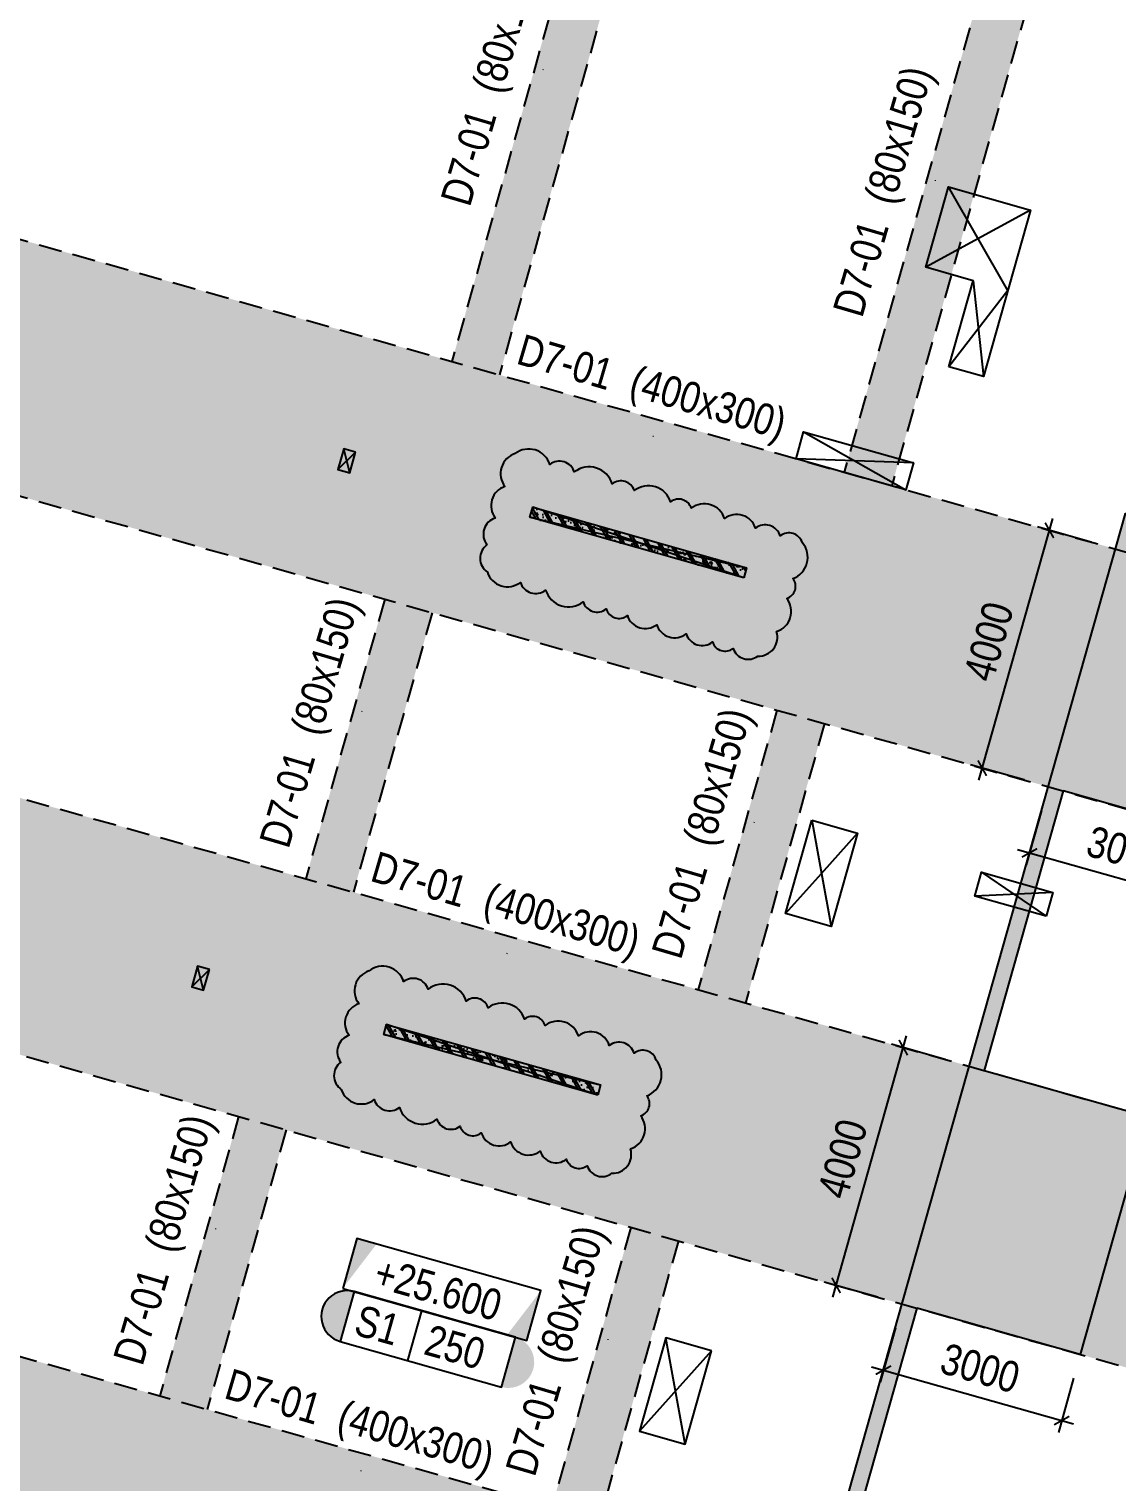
# Model space of a CAD drawing. Header units: millimetres. Extents: x 5400 to 3023951, y -127214 to 225084.
# Drawn here: x 1605625 to 1623240, y -51168 to -27653 of the extents above; entities that cross this region are included whole.
import ezdxf
from ezdxf.enums import TextEntityAlignment as Align

# ---------------------------------------------------------------- set-up
doc = ezdxf.new("R2010")
doc.units = ezdxf.units.MM
doc.header["$LTSCALE"] = 100
doc.header["$PDMODE"] = 32
doc.header["$PDSIZE"] = 2.5
doc.linetypes.add('HIDDEN', pattern=[0.375, 0.25, -0.125])
doc.layers.add('#221018_Dieu chinh', color=4, linetype='Continuous', plot=False)
for name, color, linetype in [('ccu11-Dim', 8, 'Continuous'), ('ccu11-Hatch', 250, 'Continuous'), ('ccu11-Manh', 8, 'Continuous'), ('ccu12-Chidan', 9, 'Continuous'), ('ccu12-Hatch', 250, 'Continuous'), ('ccu12-Khuat', 9, 'HIDDEN'), ('ccu12-Lomo', 2, 'Continuous'), ('ccu12-Text', 31, 'Continuous'), ('KC-Betong', 6, 'Continuous')]:
    doc.layers.add(name, color=color, linetype=linetype)
doc.layers.add('ccu12-Tencaukien', color=9, linetype='Continuous', lineweight=15)
doc.layers.add('KC-Tencaukien', color=9, linetype='Continuous', lineweight=15)
doc.styles.add('Arial Narrow', font='ARIALN.TTF')
doc.dimstyles.new('ccu12-200', dxfattribs={"dimscale": 200, "dimtxt": 2.5, "dimasz": 1, "dimexe": 1, "dimexo": 2, "dimgap": 1, "dimtad": 1, "dimdec": 0, "dimdsep": 46, "dimtxsty": 'Arial Narrow', "dimblk": 'ARCHTICK', "dimcen": -1, "dimdle": 1, "dimclrd": 256, "dimclre": 256, "dimclrt": 3, "dimadec": 0, "dimazin": 2, "dimtfac": 0.1, "dimtdec": 0, "dimtmove": 0, "dimatfit": 1, "dimldrblk": 'ARCHTICK', "dimfxl": 1, "dimtvp": 0.8333333333333334, "dimtolj": 1, "dimtzin": 12, "dimarcsym": 0})
pattern_1 = [(0, (3.448489512782544, -118802.8467581033), (317.5, 317.5), [158.75, -476.25]), (90, (82.82348951278254, -118882.2217581033), (-317.5, 317.5), [158.75, -476.25])]

# ---------------------------------------------------------------- blocks, each defined once
blk = doc.blocks.new('ccu11-cmb-flat-8')
at = {"layer": 'ccu12-Chidan', "color": 7}
blk.add_lwpolyline([(0, 0), (1549.76089105694, 0), (1549.76089105694, 418.967561994592), (0, 418.967561994592)], close=True, dxfattribs=at)
at = {"layer": 'ccu12-Chidan'}
for points in [[(0, 0), (166.3698098819586, 418.967561994592), (0, 418.967561994592)], [(1549.76089105694, 418.967561994592), (1383.391081174981, 0), (1549.76089105694, 0)]]:
    blk.add_solid(points, dxfattribs=at)
at = {"layer": 'ccu12-Chidan', "color": 31, "style": 'Arial Narrow', "width": 0.8}
blk.add_attdef('+100.00', text='', height=250, dxfattribs=at).set_placement((745.1558620325814, 205.5562299680314), align=Align.MIDDLE_CENTER)
blk = doc.blocks.new('ccu11-chieudaysan-flat-2')
at = {"layer": 'ccu12-Chidan'}
for points in [[(-568.9677828538697, -2.619344741106033e-10), (-568.9677828538697, 418.9675619945338, 1)], [(787.9355657075066, 418.9675619945338), (787.9355657075066, -2.619344741106033e-10, 1)]]:
    blk.add_hatch(color=8, dxfattribs=at).paths.add_polyline_path(points)
at = {"layer": 'ccu12-Chidan', "color": 7}
blk.add_line((0, 0), (0, 418.9675619945629), dxfattribs=at)
blk.add_lwpolyline([(-568.9677828541026, 0), (787.9355657075066, 0), (787.9355657075066, 418.9675619945629), (-568.9677828541026, 418.9675619945629)], close=True, dxfattribs=at)
blk.add_arc((-568.9677828541026, 209.4837809972232), 209.4837809973396, 90, 270.0000604044855, dxfattribs=at)
at = {"layer": 'ccu12-Chidan', "color": 31, "style": 'Arial Narrow', "width": 0.7}
for tag, p in [('S00', (-488.0154019014444, 209.4837809972232)), ('200', (99.99999999976717, 209.4837809972232))]:
    blk.add_attdef(tag, text='', height=250, dxfattribs=at).set_placement(p, align=Align.MIDDLE_LEFT)
blk = doc.blocks.new('_ARCHTICK')
at = {"color": 0, "linetype": 'ByBlock', "const_width": 0.15}
blk.add_lwpolyline([(-0.5, -0.5), (0.5, 0.5)], dxfattribs=at)
blk = doc.blocks.new('*D239')
at = {"layer": 'ccu11-Dim', "lineweight": -2, "ltscale": 0.5, "transparency": 16777216}
for p, q in [((1621004.48947221, -39807.67045548523, -2.382029319700283e-09), (1622200.954431614, -35573.46785773302, -2.382029319700283e-09)), ((1622824.47175173, -35957.48741948575, -2.382029319700283e-09), (1621954.10590653, -35711.54684115923, -2.382029319700283e-09)), ((1621736.776333984, -39806.76250872808, -2.382029319700283e-09), (1620866.410488784, -39560.82193040155, -2.382029319700283e-09))]:
    blk.add_line(p, q, dxfattribs=at)
at = {"layer": 'Defpoints', "color": 0, "ltscale": 0.5, "transparency": 16777216}
for p in [(1622146.569660785, -35765.93161198799, -2.382029319700283e-09), (1623209.399260239, -36066.25696114328, -0.08477666023491855), (1622121.703842493, -39915.53205038561, -0.08325060392607361)]:
    blk.add_point(p, dxfattribs=at)
at = {"layer": 'ccu11-Dim', "lineweight": -2, "ltscale": 0.5, "transparency": 16777216, "xscale": 200, "yscale": 200, "zscale": 200}
for p, rotation in [((1622146.569660785, -35765.93161198799, -2.382029319700283e-09), 74.22122049209163), ((1621058.874243039, -39615.20670123032, -2.382029319700283e-09), 254.2212204920917)]:
    blk.add_blockref('_ARCHTICK', p, dxfattribs=dict(at, rotation=rotation))
at = {"layer": 'ccu11-Dim', "color": 3, "ltscale": 0.5, "transparency": 16777216, "insert": (1621164.591212562, -37566.76589845918, -2.382029319700283e-09), "char_height": 500, "attachment_point": 5, "rotation": 74.22122049209163, "style": 'Arial Narrow'}
blk.add_mtext('\\A1;4000', dxfattribs=at)
blk = doc.blocks.new('*D236')
at = {"layer": 'ccu11-Dim', "lineweight": -2, "ltscale": 0.5, "transparency": 16777216}
for p, q in [((1618638.751928052, -48179.84376187297), (1619835.216887456, -43945.64116412075)), ((1620458.734207571, -44329.66072587337), (1619588.368362372, -44083.7201475469)), ((1619371.038789825, -48178.93581511569), (1618500.672944626, -47932.99523678923))]:
    blk.add_line(p, q, dxfattribs=at)
at = {"layer": 'Defpoints', "color": 0, "ltscale": 0.5, "transparency": 16777216}
for p in [(1619780.832116627, -44138.10491837567), (1620843.661716081, -44438.4302675309, -0.08477665785288922), (1619755.966298335, -48287.70535677322, -0.08325060154404429)]:
    blk.add_point(p, dxfattribs=at)
at = {"layer": 'ccu11-Dim', "lineweight": -2, "ltscale": 0.5, "transparency": 16777216, "xscale": 200, "yscale": 200, "zscale": 200}
for p, rotation in [((1619780.832116627, -44138.10491837567), 74.22122049209163), ((1618693.136698881, -47987.38000761799), 254.2212204920917)]:
    blk.add_blockref('_ARCHTICK', p, dxfattribs=dict(at, rotation=rotation))
at = {"layer": 'ccu11-Dim', "color": 3, "ltscale": 0.5, "transparency": 16777216, "insert": (1618798.853668404, -45938.93920484686), "char_height": 500, "attachment_point": 5, "rotation": 74.22122049209163, "style": 'Arial Narrow'}
blk.add_mtext('\\A1;4000', dxfattribs=at)
blk = doc.blocks.new('*U88')
at = {"layer": 'ccu12-Tencaukien', "color": 8, "ltscale": 10000}
blk.add_line((360.6565736538532, -155.3215232637356), (354.4065714950475, -155.3215232637356), dxfattribs=at)
at = {"layer": 'ccu12-Text', "color": 2, "style": 'Arial Narrow', "width": 0.8}
blk.add_attdef('SH', text='', height=300, dxfattribs=at).set_placement((275.6048113084853, 5.864471777974813), align=Align.BOTTOM_RIGHT)
at = {"layer": 'ccu12-Text', "color": 31, "style": 'Arial Narrow', "width": 0.8}
for tag, p in [('(', (507.5315725744504, -75.41116959831947)), (')', (962.8971199221714, -75.41116959831947)), ('KT', (632.605666770517, -75.41116959831947))]:
    blk.add_attdef(tag, text='', height=250, dxfattribs=at).set_placement(p, align=Align.BOTTOM_LEFT)
blk = doc.blocks.new('*U87')
at = {"layer": 'ccu12-Tencaukien', "color": 8, "ltscale": 10000}
blk.add_line((360.6565736538532, -155.3215232637356), (354.4065714950475, -155.3215232637356), dxfattribs=at)
at = {"layer": 'ccu12-Text', "color": 2, "style": 'Arial Narrow', "width": 0.8}
blk.add_attdef('SH', text='', height=300, dxfattribs=at).set_placement((275.6048113084853, 5.864471777974813), align=Align.BOTTOM_RIGHT)
at = {"layer": 'ccu12-Text', "color": 31, "style": 'Arial Narrow', "width": 0.8}
for tag, p in [('(', (507.5315725744504, -75.41116959831947)), (')', (962.8971199221714, -75.41116959831947)), ('KT', (632.605666770517, -75.41116959831947))]:
    blk.add_attdef(tag, text='', height=250, dxfattribs=at).set_placement(p, align=Align.BOTTOM_LEFT)
blk = doc.blocks.new('*D245')
at = {"layer": 'ccu11-Dim', "lineweight": -2, "ltscale": 0.5, "transparency": 16777216}
for p, q in [((1622017.710784691, -40301.80925261317), (1621769.778438037, -41179.22381645895)), ((1621631.699454965, -40932.37529117701), (1624903.583275971, -41856.91639996285)), ((1624904.667097344, -41117.58081918891), (1624656.73475069, -41994.99538303469))]:
    blk.add_line(p, q, dxfattribs=at)
at = {"layer": 'Defpoints', "color": 0, "ltscale": 0.5, "transparency": 16777216}
for p in [(1622126.480326901, -39916.88174425944, -0.06275660917031174), (1625013.436639554, -40732.65331083519, -0.06275660917031174), (1624711.119521795, -41802.53162885783)]:
    blk.add_point(p, dxfattribs=at)
at = {"layer": 'ccu11-Dim', "lineweight": -2, "ltscale": 0.5, "transparency": 16777216, "xscale": 200, "yscale": 200, "zscale": 200}
for p, rotation in [((1621824.163209142, -40986.76006228209), 164.2212204098425), ((1624711.119521795, -41802.53162885783), 344.2212204098425)]:
    blk.add_blockref('_ARCHTICK', p, dxfattribs=dict(at, rotation=rotation))
at = {"layer": 'ccu11-Dim', "color": 3, "ltscale": 0.5, "transparency": 16777216, "insert": (1623391.444624247, -40956.51510639762), "char_height": 500, "attachment_point": 5, "rotation": 344.2212204098425, "style": 'Arial Narrow', "bg_fill": 3, "box_fill_scale": 1.1, "bg_fill_color": 256, "bg_fill_true_color": 13158600, "bg_fill_transparency": 0}
blk.add_mtext('\\A1;3000', dxfattribs=at)
blk = doc.blocks.new('*D246')
at = {"layer": 'ccu11-Dim', "lineweight": -2, "ltscale": 0.5, "transparency": 16777216}
for p, q in [((1619651.973241621, -48673.98255930824), (1619404.040894967, -49551.39712315408)), ((1619265.961911895, -49304.54859787214), (1622537.845732901, -50229.08970665798)), ((1622538.929554274, -49489.75412588398), (1622290.997207619, -50367.16868972982))]:
    blk.add_line(p, q, dxfattribs=at)
at = {"layer": 'Defpoints', "color": 0, "ltscale": 0.5, "transparency": 16777216}
for p in [(1619760.742783831, -48289.05505095451, -0.06275660917031173), (1622647.699096484, -49104.82661753026, -0.06275660917031173), (1622345.381978725, -50174.70493555296)]:
    blk.add_point(p, dxfattribs=at)
at = {"layer": 'ccu11-Dim', "lineweight": -2, "ltscale": 0.5, "transparency": 16777216, "xscale": 200, "yscale": 200, "zscale": 200}
for p, rotation in [((1619458.425666072, -49358.93336897722), 164.2212204098425), ((1622345.381978725, -50174.70493555296), 344.2212204098425)]:
    blk.add_blockref('_ARCHTICK', p, dxfattribs=dict(at, rotation=rotation))
at = {"layer": 'ccu11-Dim', "color": 3, "ltscale": 0.5, "transparency": 16777216, "insert": (1621025.707081177, -49328.68841309269), "char_height": 500, "attachment_point": 5, "rotation": 344.2212204098425, "style": 'Arial Narrow', "bg_fill": 3, "box_fill_scale": 1.1, "bg_fill_color": 256, "bg_fill_true_color": 13158600, "bg_fill_transparency": 0}
blk.add_mtext('\\A1;3000', dxfattribs=at)
blk = doc.blocks.new('lomot6')
at = {"layer": 'ccu11-Manh'}
for p, q in [((78504.23371600732, 66948.81835383564, -0.0006237448986471843), (77540.97419216833, 68624.94086487193, -0.000200729561215851)), ((78872.43997961516, 68247.41476032909, -2.383814374239102e-09), (77172.95053942013, 67326.98849362417, -0.0001787874069446157)), ((77942.42722858721, 67108.11393371626, -5.322126540462974e-05), (78109.39749681624, 65555.17517169312, -0.0002007460490077455)), ((78504.23371600732, 66948.81835383564, -0.000623744898647181), (77547.30792940455, 65714.55101656451, -0.0002007460490077455)), ((67941.12726056878, 64332.64395590639, -1.332540054905991e-07), (67655.90975815174, 64052.61591554296, -1.332540054905991e-07)), ((67847.23940179241, 64000.4286522748, -1.332540054905991e-07), (67750.78653382976, 64388.32528859461, -1.332540054905991e-07)), ((65481.01337510557, 55627.71136845474, -1.331878151902868e-07), (65384.56050714292, 56015.60800477455, -1.331878151902868e-07)), ((65574.90123388194, 55959.92667208632, -1.331878151902868e-07), (65289.6837314649, 55679.8986317229, -1.331878151902868e-07)), ((73279.30918518873, 48279.06939609788, -1.749682558011623e-09), (72965.26601104671, 49999.36016569124, -2.311026282247148e-09)), ((73706.24950325955, 49789.97953488436, -2.271949001857564e-09), (72538.32702317834, 48488.45435789062, -2.311026297120634e-09))]:
    blk.add_line(p, q, dxfattribs=at)
at = {"layer": 'ccu11-Manh', "ltscale": 5}
for p, q in [((75195.62215919863, 64660.56025553707, 0.0008639821293709117), (76853.5463644911, 63724.45861493723, 0.0008639821293709117)), ((76975.91183025786, 64157.50092789621, 0.0008639821293709117), (75073.25637679198, 64227.51682200911, 0.0008639821293709117))]:
    blk.add_line(p, q, dxfattribs=at)
at = {"layer": 'ccu11-Manh', "ltscale": 0.5}
for p, q in [((78076.89015943231, 57533.27167821117, -1.731316967332487e-09), (79122.90973795927, 56822.06295138368, -2.202987089418812e-09)), ((79231.67307070876, 57206.96810607391, -2.104205421340842e-09), (77968.12397363572, 57148.35606718427, -1.830098635410457e-09))]:
    blk.add_line(p, q, dxfattribs=at)
at = {"layer": 'ccu11-Manh', "ltscale": 5, "elevation": 1.100803155794772e-10}
for points in [[(75327.5727300311, 58374.44763528273), (75484.6051361023, 57514.33669857887), (76068.55816069548, 58165.06618543505)], [(74900.63354783761, 56863.54166546639), (75484.58657243173, 57514.27115232049), (75641.61897850106, 56654.16021561547)]]:
    blk.add_lwpolyline(points, dxfattribs=at)
at = {"layer": 'ccu12-Lomo'}
for points, elevation in [([(77547.27751141554, 65714.49287547456), (77942.42722858721, 67108.11393371626), (77172.95053942013, 67326.98849362417), (77540.97419216833, 68624.94086487193), (78872.43997961492, 68247.41476032854), (78109.39749681624, 65555.17517169312), (77547.2950336095, 65714.55467306045)], -0.0002007460490077455), ([(67942.05888393149, 64333.55862861211), (67750.94173104619, 64388.87443415573), (67655.90975815174, 64052.61591554296), (67846.7461613447, 63998.68335711927), (67941.12726056878, 64332.64395590639)], -1.332540054905991e-07), ([(79122.90973795927, 56822.06295138368), (77968.12978591584, 57148.366093791), (78076.89597171219, 57533.2817048179), (79231.67888298887, 57206.97813268064), (79122.91555023938, 56822.07297799041)], -1.830098635410457e-09), ([(65575.83285724465, 55960.84134479205), (65384.71570435935, 56016.15715033567), (65289.6837314649, 55679.8986317229), (65480.52013465785, 55625.96607329921), (65574.90123388194, 55959.92667208632)], -1.331878151902868e-07), ([(73706.2428666749, 49789.98072095067), (72965.26601104671, 49999.36016569124), (72538.32702317834, 48488.45435789062), (73279.30918518873, 48279.06939609788), (73706.2428666749, 49789.98072095067)], -1.749682558011623e-09)]:
    blk.add_lwpolyline(points, dxfattribs=dict(at, elevation=elevation))
at = {"layer": 'ccu12-Lomo', "ltscale": 0.5}
for points, elevation in [([(75073.25602192082, 64227.51701901644), (75195.62180594564, 64660.56045830777), (76975.9113724886, 64157.50076079345), (76853.54569299077, 63724.45769141498), (75073.25602192082, 64227.51701901524)], 0.0008639821293709117), ([(75327.5727300311, 58374.44763528273), (76068.54511669534, 58165.05164982146), (75641.61562648718, 56654.17857554415), (74900.64588844893, 56863.55541725658), (75327.6149275091, 58374.43571043559)], 1.100803155794772e-10)]:
    blk.add_lwpolyline(points, dxfattribs=dict(at, elevation=elevation))
blk = doc.blocks.new('*U281')
h = blk.add_hatch()
h.set_pattern_fill('VATLIEU04', color=250, scale=40, style=0, pattern_type=2)
h.set_pattern_definition([(49.99999999999999, (2650.000083619741, 219.9999999999995), (286.9040730403014, -25.10085399303804), [30, -330]), (355, (2650.000083619741, 219.9999999999995), (-55.50053344520001, 300.8768534800047), [24, -264]), (100.4514, (2673.908755619741, 217.9082639999992), (231.4037526856086, 275.7758168243814), [25.496076, -280.4568448]), (46.18420000000001, (2650.000083619741, 299.9999999999995), (426.8964194502578, -66.20760573160723), [45, -495]), (96.6356, (2685.574781619742, 294.4826771999992), (373.8650822194813, 389.6471483601767), [38.2441152, -420.6852]), (351.1842, (2650.000083619741, 299.9999999999995), (373.8647780534509, 389.6474403701299), [36, -396]), (21, (2690.000083619741, 279.9999999999995), (238.7628208473847, -161.0475562661355), [30, -330]), (326.0000000000001, (2690.000083619741, 279.9999999999995), (97.32613276863269, 290.0600180187412), [24, -264]), (71.4514, (2709.896976819741, 266.5793575999991), (336.089051432596, 129.012198683981), [25.496076, -280.4568448]), (37.50000000000001, (2650.000083619741, 219.9999999999995), (4.863942126916267, 133.1575415325246), [0, -260.8, 0, -268, 0, -265]), (7.499999999999999, (2650.000083619741, 219.9999999999995), (105.2278149768594, 157.7646847529441), [0, -152.8, 0, -254.8, 0, -101]), (327.5, (2560.800083619742, 219.9999999999995), (213.5289744689636, -9.021948693751902), [0, -100, 0, -312, 0, -414]), (317.5, (2520.800083619742, 219.9999999999995), (233.2744677369545, 40.04199293292709), [0, -130, 0, -207.2, 0, -294]), (45, (2650.000083619741, 219.9999999999995), (-120.2081528017131, 120.2081528017131), []), (45, (2650.000083619741, 268.9999999999995), (-120.2081528017131, 120.2081528017131), [])])
h.paths.add_polyline_path([(-475, -474.9999999999998), (3125.000083619509, -475.0000000000001), (3125.000083619741, -305.0000000000005), (-474.9999999997672, -305.0000000000002)])
at = {"color": 6, "ltscale": 0.25}
blk.add_lwpolyline([(-475, -474.9999999999998), (3125.000083619509, -475.0000000000001), (3125.000083619741, -305.0000000000005), (-474.9999999997672, -305.0000000000002)], close=True, dxfattribs=at)
at = {"layer": 'Defpoints', "linetype": 'ByBlock', "ltscale": 30}
for p, q in [((3125.000083619509, -475.0000000000001), (-474.9999999997672, -305.0000000000002)), ((-475, -474.9999999999998), (3125.000083619741, -305.0000000000005))]:
    blk.add_line(p, q, dxfattribs=at)

msp = doc.modelspace()

# ---------------------------------------------------------------- hatches: boundary and pattern name
at = {"layer": 'ccu11-Hatch', "ltscale": 0.5}
h = msp.add_hatch(dxfattribs=at)
h.set_pattern_fill('CROSS', color=256, scale=50)
h.set_pattern_definition(pattern_1)
h.paths.add_polyline_path([(1623835.515303609, -15667.87681374073), (1624836.372572997, -15950.69055047414, 0.4979511787492574), (1616842.404938338, -13520.55805205138), (1616685.983114422, -13647.62280134209), (1617678.679972737, -13928.1306385037, -0.4261561955069815)])
h.paths.add_polyline_path([(1618082.151648927, -16120.45363750932), (1617312.296632219, -15902.91455308913), (1615354.444872439, -22831.60970345618), (1616124.299889147, -23049.14878787639)])
h.paths.add_polyline_path([(1607954.312432252, -20740.54320302393), (1608895.670663672, -21006.54420753816), (1615729.152067109, -15455.56302361323), (1614787.79383569, -15189.56201909902)])
h.paths.add_polyline_path([(1621705.749570028, -24626.30737873589), (1622475.604586736, -24843.84646315615), (1624433.456346518, -17915.15131278971), (1623663.601329811, -17697.61222836951)])
h.paths.add_polyline_path([(1625391.722888464, -18185.93012391827), (1624508.145997909, -17936.25647938153), (1626452.926856847, -25967.72437043338), (1627336.503747402, -26217.39801497014)])
h.paths.add_polyline_path([(1625174.662896001, -36621.58444838411), (1625944.517912708, -36839.12353280418), (1626393.135988475, -35251.4967523762), (1628870.453417965, -35951.51604657283), (1629316.076454728, -37791.82987670378), (1630199.653345283, -38041.50352124052), (1627876.720652663, -28448.36131803998), (1626993.143762108, -28198.68767350326), (1627252.304994578, -29268.95999113987)])
h.paths.add_polyline_path([(1627635.943283631, -30853.29201813973), (1628654.366655861, -35059.13072534496), (1626610.675072895, -34481.6417356687)], flags=16)
h.paths.add_polyline_path([(1621931.756875685, -26768.48400492447), (1621161.901858978, -26550.9449205042), (1618823.356701459, -34826.88635010822), (1619593.211718167, -35044.42543452856)])
h.paths.add_polyline_path([(1612472.052003874, -33032.1886748297), (1613241.907020582, -33249.72775924994), (1615580.452178097, -24973.78632964495), (1614810.597161389, -24756.24724522469)])
h.paths.add_polyline_path([(1602707.692573357, -25002.48325912502, 0.1237807818447533), (1600938.522382305, -27581.59183270796), (1600369.292795497, -29612.29388943409), (1601139.14949992, -29829.83345075449), (1601699.718524254, -27830.02757798496, -0.1216354556623677), (1603225.266775241, -25612.73297598903), (1606997.481384939, -22548.48342529511), (1606056.123153519, -22282.4824207809)])
h.paths.add_polyline_path([(1600059.514156087, -33681.3860826723), (1599289.657451664, -33463.84652135195), (1598021.08592266, -37989.42086385726), (1598790.942627082, -38206.96042517762)])
h.paths.add_polyline_path([(1597711.307283249, -42058.51305709529), (1596941.450578826, -41840.97349577496), (1595672.879049823, -46366.54783827788), (1596442.735754245, -46584.08739959821)])
h.paths.add_polyline_path([(1609788.474055413, -45471.17614948261), (1609018.619038706, -45253.63706506234), (1607740.576917738, -49776.5352882181), (1608510.431934446, -49994.07437263848)])
h.paths.add_polyline_path([(1610106.314460806, -41404.3619815251), (1610876.169477514, -41621.90106594544), (1612154.211598481, -37099.00284278709), (1611384.356581774, -36881.46375836694)])
h.paths.add_polyline_path([(1618505.516296065, -38893.70051806529), (1617735.661279358, -38676.16143364497), (1616457.619158388, -43199.05965680281), (1617227.474175096, -43416.59874122308)])
h.paths.add_polyline_path([(1614091.881615317, -51571.23296349496), (1614861.736632025, -51788.77204791515), (1616139.778752994, -47265.87382475994), (1615369.923736286, -47048.33474033962)])
h.paths.add_polyline_path([(1631230.09850348, -42489.30475906802), (1630352.156124944, -42241.22326702655), (1631537.566609381, -47395.37533975775, -0.005058928439771424), (1631550.593301171, -47463.90395208458), (1632388.513799305, -47700.67640147444, 0.02822974291902001), (1632319.59972075, -47226.44436678651)])
h.paths.add_polyline_path([(1629186.221205877, -59993.08990246397), (1628416.36587536, -59775.55072937011), (1627134.239997772, -64297.29496903537), (1627904.095328601, -64514.83414102943)])
h.paths.add_polyline_path([(1613774.041209923, -55638.04713145192), (1613004.186193216, -55420.50804703172), (1611726.144073946, -59943.40626417318), (1612495.999090964, -60160.94534749329)])
h.paths.add_polyline_path([(1605374.839373806, -58148.70859797312), (1606144.694390825, -58366.24768129329), (1607422.736512346, -53843.34945617574), (1606652.881495639, -53625.81037175554)])
h.paths.add_polyline_path([(1603304.139199226, -65476.76609048213), (1604073.994239749, -65694.30509061876), (1605059.109026129, -62208.05542496059), (1604289.450429447, -61989.82122433587)])
h.paths.add_polyline_path([(1609655.444093282, -67271.46307041773), (1610425.299133805, -67489.00207055436), (1611408.793258278, -64008.48780965399), (1610639.134661597, -63790.25360902935)])
h.paths.add_polyline_path([(1631559.518057824, -51623.05264099612), (1630789.662727307, -51405.51346790224), (1629507.536841773, -55927.25773559159), (1630277.39217229, -56144.79690868544)])
h = msp.add_hatch(dxfattribs=at)
h.set_pattern_fill('CROSS', color=256, scale=50)
h.set_pattern_definition(pattern_1)
h.paths.add_polyline_path([(1593323.923248867, -54743.46319950353), (1592241.608965416, -58573.69482427537), (1626809.472634652, -68375.30053320806), (1627904.095328601, -64514.83414102944)])
edge = h.paths.add_edge_path()
edge.add_line((1595672.879049823, -46366.54783827788), (1595219.219709374, -47984.95801415911))
edge.add_arc((1590440.735162416, -46765.5947819298), 4931.608384454556, 317.8150160713972, 345.6848826937344, ccw=False)
edge.add_line((1594094.961377544, -50077.30008679839), (1629186.221205877, -59993.08990246397))
edge.add_line((1629186.221205877, -59993.08990246397), (1630277.39217229, -56144.79690868544))
edge.add_line((1630277.39217229, -56144.79690868544), (1595672.879049823, -46366.54783827788))
edge = h.paths.add_edge_path()
edge.add_line((1598021.08592266, -37989.42086385725), (1596941.450578826, -41840.97349577496))
edge.add_line((1596941.450578826, -41840.97349577496), (1631559.518057824, -51623.05264099612))
edge.add_line((1631559.518057824, -51623.05264099612), (1632176.01759915, -49448.8096134782))
edge.add_arc((1628157.648455673, -48073.37075201563), 4247.248831286811, 341.1045487179462, 365.034155898059)
edge.add_line((1632388.513799305, -47700.67640147444), (1598021.08592266, -37989.42086385725))
h.paths.add_polyline_path([(1630348.865532716, -38657.71325346448), (1630199.653345283, -38041.50352124052), (1600369.292795497, -29612.29388943409), (1599289.657451664, -33463.84652135195), (1631230.09850348, -42489.30475906802)])
h.paths.add_polyline_path([(1607954.312432252, -20740.54320302393), (1606056.123153519, -22282.4824207809), (1626772.249539469, -28136.26926236901), (1627876.720652663, -28448.36131803997), (1627336.503747402, -26217.39801497015)])
edge = h.paths.add_edge_path()
edge.add_arc((1619921.844949153, -17753.90231590395), 5234.897748429401, 18.66329403922184, 20.14882267663452)
edge.add_line((1624836.372572997, -15950.69055047414), (1616685.983114422, -13647.62280134208))
edge.add_line((1616685.983114422, -13647.62280134208), (1614787.79383569, -15189.56201909902))
edge.add_line((1614787.79383569, -15189.56201909902), (1625391.722888464, -18185.93012391825))
edge.add_line((1625391.722888464, -18185.93012391825), (1624881.468116525, -16078.70308172988))
at = {"layer": 'ccu12-Hatch', "ltscale": 0.5}
h = msp.add_hatch(dxfattribs=at)
h.set_pattern_fill('VATLIEU04', color=256, scale=50.00000000000006, angle=-5.490231636366117e-12, pattern_type=2)
h.set_pattern_definition([(49.9999999999945, (0, 0), (358.6300913003741, -31.37606749133196), [37.50000000000004, -412.5000000000005]), (354.9999999999945, (0, 0), (-69.37566680646404, 376.096066850013), [30.00000000000003, -330.0000000000003]), (100.4513999999945, (29.88583999999979, -2.614670000002867), (289.2546908570441, 344.7197710304495), [31.87009500000004, -350.5710560000003]), (46.1841999999945, (9.582261875174489e-12, 100.0000000000001), (533.6205243128148, -82.75950716456026), [56.25000000000006, -618.7500000000006]), (96.6355999999945, (44.46837250000898, 93.10334649999584), (467.3313527743989, 487.0589354501766), [47.80514400000006, -525.8565000000006]), (351.1841999999945, (9.582261875174489e-12, 100.0000000000001), (467.3309725668608, 487.0593004626181), [45.00000000000005, -495.0000000000006]), (20.99999999999451, (50.00000000000724, 74.9999999999953), (298.4535260592119, -201.3094453326982), [37.50000000000004, -412.5000000000005]), (325.9999999999945, (50.00000000000724, 74.9999999999953), (121.6576659608257, 362.5750225234153), [30.00000000000003, -330.0000000000003]), (71.45139999999452, (74.87111650000567, 58.22419699999289), (420.1113142907609, 161.2652483549361), [31.87009500000004, -350.5710560000004]), (37.49999999999451, (0, 0), (6.07992765866129, 166.4469269156554), [0, -326.0000000000003, 0, -335.0000000000003, 0, -331.2500000000003]), (7.499999999994511, (0, 0), (131.5347687210933, 197.2058559411678), [0, -191.0000000000002, 0, -318.5000000000003, 0, -126.2500000000001]), (327.4999999999945, (-111.5000000000001, 1.068422199081956e-11), (266.9112180862037, -11.27743586721547), [0, -125.0000000000001, 0, -390.0000000000005, 0, -517.5000000000006]), (317.4999999999945, (-161.5000000000002, 1.54753529284068e-11), (291.5930846711982, 50.05249116613098), [0, -162.5000000000002, 0, -259.0000000000003, 0, -367.5000000000004]), (44.99999999999451, (0, 0), (-150.2601910021271, 150.2601910021559), []), (44.99999999999451, (5.869135398544375e-12, 61.25000000000007), (-150.2601910021271, 150.2601910021559), [])])
h.paths.add_polyline_path([(1623617.276906989, -35564.23036090813), (1623455.748349404, -36135.86819201346), (1626101.828577695, -36884.2168239707), (1625014.301095222, -40732.89758136711), (1622367.06002569, -39984.86270985534), (1621089.017904721, -44507.76093301336), (1623734.3787847, -45255.26451654894), (1622646.683362599, -49104.53960008594), (1619999.442159587, -48356.50469085619), (1618721.400038619, -52879.40291401179), (1621366.760918597, -53626.90649754733), (1620279.065496496, -57476.18158108426), (1617631.824293484, -56728.14667185462), (1616353.782182546, -61251.04488420989), (1618998.975039322, -61999.14255504254), (1617909.4127913, -65851.71740972821), (1615263.204185884, -65103.33247093074), (1613708.729925026, -70585.58261670885), (1614915.924819966, -70926.99427856316), (1614369.829959076, -72852.93715590985), (1613167.661199802, -72512.94695578073), (1611220.337819394, -79404.38581901732), (1612421.503451322, -79744.09232065534), (1612149.747632368, -80705.81682460415), (1610946.649318512, -80366.20595163033), (1608771.256981246, -88064.7576918177), (1610453.586750685, -88540.13636207957), (1609637.166812326, -91426.90940427939), (1607953.108980874, -90951.04243271222), (1607753.237392314, -91657.76686048042), (1607657.011624845, -91630.55286270582), (1607646.806375679, -91666.63752550696), (1607619.103990275, -91580.86120101738), (1607608.89874111, -91616.94586381852), (1607512.67297364, -91589.73186604392), (1623376.712488317, -35496.19536646345), (1623472.938255786, -35523.40936424132), (1623483.143504953, -35487.32470144054), (1623510.845890354, -35573.10102593104), (1623521.05113952, -35537.01636313026)])

# ---------------------------------------------------------------- linework, layer by layer
at = {"layer": '#221018_Dieu chinh', "color": 4, "elevation": -3.329033530206904e-09}
for points in [[(1613495.855181056, -34524.69257326385, 0.52056705), (1613331.370669245, -35056.6854652903, 0.52056705), (1613173.680331156, -35566.70393499822, 0.52056705), (1613039.263268378, -36001.4495604527, 0.52056705), (1613046.666579799, -36442.56790827796, 0.52056705), (1613580.051911935, -36608.0238059799, 0.52056705), (1613989.887179706, -36735.15452753055, 0.52056705), (1614596.046181398, -36923.1847858312, 0.52056705), (1614969.387737172, -37038.99517381592, 0.52056705), (1615313.930740667, -37145.87226342754, 0.52056705), (1615788.611331619, -37293.1179759843, 0.52056705), (1616265.73066637, -37441.12018580545, 0.52056705), (1616691.024266352, -37573.04607527499, 0.52056705), (1617027.677787914, -37677.4758510273, 0.52056705), (1617425.980032218, -37801.02903372205, 0.52056705), (1617728.85323386, -37405.12011416569, 0.52056705), (1617894.536741431, -36869.24939030425, 0.52056705), (1617994.457085188, -36546.07668758483, 0.52056705), (1618146.154656901, -35967.21344505721, 0.52056705), (1617788.902980537, -35856.39413066341, 0.52056705), (1617385.587223081, -35731.28575838004, 0.52056705), (1616886.577490795, -35576.49315678763, 0.52056705), (1616347.964891071, -35409.41576296618, 0.52056705), (1616013.536358871, -35305.67617795068, 0.52056705), (1615424.963517642, -35123.10113897672, 0.52056705), (1615067.847866828, -35012.32401964944, 0.52056705), (1614454.100582632, -34821.93987943274, 0.52056705), (1614056.459033857, -34698.59164421065, 0.52056705)], [(1611130.117635393, -42896.8658792278, 0.52056705), (1610965.633123582, -43428.85877125425, 0.52056705), (1610807.942785493, -43938.87724096217, 0.52056705), (1610673.525722715, -44373.62286641666, 0.52056705), (1610680.929034137, -44814.74121424191, 0.52056705), (1611214.314366272, -44980.19711194385, 0.52056705), (1611624.149634043, -45107.3278334945, 0.52056705), (1612230.308635736, -45295.35809179515, 0.52056705), (1612603.650191509, -45411.16847977987, 0.52056705), (1612948.193195004, -45518.04556939149, 0.52056705), (1613422.873785956, -45665.29128194825, 0.52056705), (1613899.993120707, -45813.2934917694, 0.52056705), (1614325.286720689, -45945.21938123894, 0.52056705), (1614661.940242251, -46049.64915699125, 0.52056705), (1615060.242486555, -46173.202339686, 0.52056705), (1615363.115688198, -45777.29342012964, 0.52056705), (1615528.799195768, -45241.4226962682, 0.52056705), (1615628.719539526, -44918.24999354878, 0.52056705), (1615780.417111238, -44339.38675102116, 0.52056705), (1615423.165434874, -44228.56743662736, 0.52056705), (1615019.849677418, -44103.459064344, 0.52056705), (1614520.839945132, -43948.66646275158, 0.52056705), (1613982.227345408, -43781.58906893013, 0.52056705), (1613647.798813208, -43677.84948391463, 0.52056705), (1613059.225971979, -43495.27444494067, 0.52056705), (1612702.110321165, -43384.4973256134, 0.52056705), (1612088.363036969, -43194.11318539669, 0.52056705), (1611690.721488194, -43070.7649501746, 0.52056705)]]:
    msp.add_lwpolyline(points, format="xyb", close=True, dxfattribs=at)
at = {"layer": 'ccu11-Manh', "ltscale": 0.5, "elevation": -0.06275660917031174}
for points in [[(1607512.67297364, -91589.73186604392), (1623376.712488317, -35496.19536646345), (1623472.938255786, -35523.40936424132), (1623483.143504953, -35487.32470144054), (1623510.845890354, -35573.10102593104), (1623521.05113952, -35537.01636313026), (1623617.276906989, -35564.23036090813)], [(1623617.276906989, -35564.23036090813), (1623455.748349404, -36135.86819201346), (1626101.828577695, -36884.2168239707), (1625014.301095222, -40732.89758136711), (1622367.06002569, -39984.86270985534), (1621089.017904721, -44507.76093301336), (1623734.3787847, -45255.26451654894), (1622646.683362599, -49104.53960008594), (1619999.442159587, -48356.50469085619), (1618721.400038619, -52879.40291401179), (1621366.760918597, -53626.90649754733), (1620279.065496496, -57476.18158108426), (1617631.824293484, -56728.14667185462), (1616353.782182546, -61251.04488420989), (1618998.975039322, -61999.14255504254), (1617909.4127913, -65851.71740972821), (1615263.204185884, -65103.33247093074), (1613708.729925026, -70585.58261670885), (1614915.924819966, -70926.99427856316), (1614369.829959076, -72852.93715590985), (1613167.661199802, -72512.94695578073), (1611220.337819394, -79404.38581901732)]]:
    msp.add_lwpolyline(points, dxfattribs=at)
at = {"layer": 'ccu12-Khuat', "ltscale": 15}
for p, q in [((1614810.597161389, -24756.24724522477, 1.692101254925384), (1612472.052003874, -33032.18867482955, 0.3192644018171941)), ((1615580.452178097, -24973.78632964499, 1.69210125492535), (1613241.907020582, -33249.72775924983, 0.3192644018171502)), ((1621161.901858978, -26550.94492050422, -1.692101141203472), (1618823.356701459, -34826.88635010825, -0.3192643670703924)), ((1621931.756875685, -26768.48400492444, -1.692101141203488), (1619593.211718167, -35044.4254345285, -0.3192643670704043)), ((1611384.356581774, -36881.46375836681, -0.3192643670703622), (1610106.314460806, -41404.36198152513, -1.069535670513579)), ((1612154.211598481, -37099.0028427872, -0.319264367070424), (1610876.169477514, -41621.90106594544, -1.069535670513627)), ((1617735.661279358, -38676.161433645, 0.3192643650845253), (1616457.619158388, -43199.05965680284, 1.069535625366913)), ((1618505.516296065, -38893.70051806523, 0.3192643650845122), (1617227.474175096, -43416.59874122312, 1.069535625366907)), ((1609018.619038706, -45253.63706506234, -1.708064439401125), (1607740.576917738, -49776.53528821816, -2.458335742843928)), ((1609788.474055413, -45471.17614948268, -1.708064439401179), (1608510.431934446, -49994.07437263841, -2.458335742843966)), ((1615369.923736286, -47048.33474033965, 1.708064357521841), (1614091.881615317, -51571.23296349491, 2.458335617803801)), ((1616139.778752994, -47265.87382475991, 1.708064357521833), (1614861.736632025, -51788.77204791509, 2.458335617803778))]:
    msp.add_line(p, q, dxfattribs=at)
at = {"layer": 'ccu12-Khuat', "ltscale": 15, "extrusion": (1.069546297388679e-06, 9.422961301469716e-08, 0.9999999999994236)}
for p, q in [((1600374.204713309, -29613.68185740254, -0.3192643670704151), (1630199.653345283, -38041.50352124051, -0.3192643670704151)), ((1599286.509291209, -33462.95694093993, -0.3192643670704151), (1631230.09850348, -42489.30475906801, -0.3192643670704147)), ((1598008.468086654, -37985.85542305037, -0.3192643670704151), (1632394.240777204, -47702.29468219167, -0.3192643670704151)), ((1596920.772664555, -41835.13050658774, -0.3192643670704149), (1631560.393614393, -51623.30004832626, -0.3192643670704149)), ((1595642.73146, -46358.02898869572, -0.3192643670704149), (1630278.267685725, -56145.04430382729, -0.3192643670704151))]:
    msp.add_line(p, q, dxfattribs=at)

# ---------------------------------------------------------------- block references
at = {"layer": 'ccu12-Tencaukien', "extrusion": (1.052561995889126e-06, 1.383652466817454e-07, 0.9999999999994366)}
ref = msp.add_blockref('*U87', (1613492.684305761, -28853.81997541177, -6.158195453894863), dxfattribs=dict(at, xscale=1.815893337873059, yscale=1.815893337873059, zscale=1.815893337873059, rotation=73.65306631109196))
ref.add_attrib('KT', '(80x150)', dxfattribs={"color": 31, "extrusion": (1.052561995889126e-06, 1.383652466817454e-07, 0.9999999999994366), "height": 500.0000000000001, "rotation": 73.65306630982494, "style": 'Arial Narrow'}).set_placement((1613415.891005762, -28768.69373523388, -6.158197926329031), align=Align.BOTTOM_LEFT)
ref.add_attrib('SH', 'D7-01', dxfattribs={"color": 2, "extrusion": (1.052561995889126e-06, 1.383652466817454e-07, 0.9999999999994366), "height": 500.0000000000001, "rotation": 73.65306630982494, "style": 'Arial Narrow'}).set_placement((1613344.258860752, -29094.14430902868, -6.158197926329027), align=Align.BOTTOM_RIGHT)
ref = msp.add_blockref('*U87', (1619843.988997798, -30648.51764267746, 1.542512789192479), dxfattribs=dict(at, xscale=1.815893337873059, yscale=1.815893337873059, zscale=1.815893337873059, rotation=73.65306631109196))
ref.add_attrib('KT', '(80x150)', dxfattribs={"color": 31, "extrusion": (1.052561995889126e-06, 1.383652466817454e-07, 0.9999999999994366), "height": 500.0000000000001, "rotation": 73.65306630982494, "style": 'Arial Narrow'}).set_placement((1619767.1956978, -30563.39140249956, 1.542510316758315), align=Align.BOTTOM_LEFT)
ref.add_attrib('SH', 'D7-01', dxfattribs={"color": 2, "extrusion": (1.052561995889126e-06, 1.383652466817454e-07, 0.9999999999994366), "height": 500.0000000000001, "rotation": 73.65306630982494, "style": 'Arial Narrow'}).set_placement((1619695.56355279, -30888.84197629434, 1.542510316758317), align=Align.BOTTOM_RIGHT)
at = {"layer": 'ccu12-Tencaukien', "extrusion": (1.064992505453727e-06, 8.397864388693086e-08, 0.9999999999994295)}
ref = msp.add_blockref('*U88', (1615188.258542934, -33793.5160627037, -9.892764825785871), dxfattribs=dict(at, xscale=1.815893337873056, yscale=1.815893337873056, zscale=1.815893337873056, rotation=343.6530663110897))
ref.add_attrib('KT', '(400x300)', dxfattribs={"color": 31, "extrusion": (1.064992505453727e-06, 8.397864388693086e-08, 0.9999999999994295), "height": 499.9999999999999, "rotation": 343.6530663105942, "style": 'Arial Narrow'}).set_placement((1615273.384783111, -33716.72276270507, -9.892767298220035), align=Align.BOTTOM_LEFT)
ref.add_attrib('SH', 'D7-01', dxfattribs={"color": 2, "extrusion": (1.064992505453727e-06, 8.397864388693086e-08, 0.9999999999994295), "height": 499.9999999999999, "rotation": 343.6530663105942, "style": 'Arial Narrow'}).set_placement((1614947.934209317, -33645.09061769694, -9.892767298220038), align=Align.BOTTOM_RIGHT)
at = {"layer": 'ccu12-Tencaukien', "extrusion": (1.052561995889126e-06, 1.383652466817454e-07, 0.9999999999994366)}
ref = msp.add_blockref('*U87', (1610557.248502793, -39242.11403216005, -4.439482706880234), dxfattribs=dict(at, xscale=1.815893337873059, yscale=1.815893337873059, zscale=1.815893337873059, rotation=73.65306631109196))
ref.add_attrib('KT', '(80x150)', dxfattribs={"color": 31, "extrusion": (1.052561995889126e-06, 1.383652466817454e-07, 0.9999999999994366), "height": 500.0000000000001, "rotation": 73.65306630982494, "style": 'Arial Narrow'}).set_placement((1610480.455202794, -39156.98779198214, -4.439485179314402), align=Align.BOTTOM_LEFT)
ref.add_attrib('SH', 'D7-01', dxfattribs={"color": 2, "extrusion": (1.052561995889126e-06, 1.383652466817454e-07, 0.9999999999994366), "height": 500.0000000000001, "rotation": 73.65306630982494, "style": 'Arial Narrow'}).set_placement((1610408.823057785, -39482.43836577689, -4.439485179314399), align=Align.BOTTOM_RIGHT)
ref = msp.add_blockref('*U87', (1616908.55319483, -41036.81169942569, 3.261225536207107), dxfattribs=dict(at, xscale=1.815893337873059, yscale=1.815893337873059, zscale=1.815893337873059, rotation=73.65306631109196))
ref.add_attrib('KT', '(80x150)', dxfattribs={"color": 31, "extrusion": (1.052561995889126e-06, 1.383652466817454e-07, 0.9999999999994366), "height": 500.0000000000001, "rotation": 73.65306630982494, "style": 'Arial Narrow'}).set_placement((1616831.759894832, -40951.68545924778, 3.261223063772943), align=Align.BOTTOM_LEFT)
ref.add_attrib('SH', 'D7-01', dxfattribs={"color": 2, "extrusion": (1.052561995889126e-06, 1.383652466817454e-07, 0.9999999999994366), "height": 500.0000000000001, "rotation": 73.65306630982494, "style": 'Arial Narrow'}).set_placement((1616760.127749822, -41277.13603304257, 3.261223063772944), align=Align.BOTTOM_RIGHT)
at = {"layer": 'ccu12-Tencaukien', "extrusion": (1.064992505453727e-06, 8.397864388693086e-08, 0.9999999999994295)}
ref = msp.add_blockref('*U88', (1612822.520999861, -42165.6893693973, -9.895987402299838), dxfattribs=dict(at, xscale=1.815893337873056, yscale=1.815893337873056, zscale=1.815893337873056, rotation=343.6530663110897))
ref.add_attrib('KT', '(400x300)', dxfattribs={"color": 31, "extrusion": (1.064992505453727e-06, 8.397864388693086e-08, 0.9999999999994295), "height": 499.9999999999999, "rotation": 343.6530663105942, "style": 'Arial Narrow'}).set_placement((1612907.647240038, -42088.89606939868, -9.895989874734003), align=Align.BOTTOM_LEFT)
ref.add_attrib('SH', 'D7-01', dxfattribs={"color": 2, "extrusion": (1.064992505453727e-06, 8.397864388693086e-08, 0.9999999999994295), "height": 499.9999999999999, "rotation": 343.6530663105942, "style": 'Arial Narrow'}).set_placement((1612582.196666245, -42017.26392439055, -9.895989874734001), align=Align.BOTTOM_RIGHT)
at = {"layer": 'ccu12-Tencaukien', "extrusion": (1.052561995889126e-06, 1.383652466817454e-07, 0.9999999999994366)}
ref = msp.add_blockref('*U87', (1608191.510961183, -47614.28733865916, -5.831931202571688), dxfattribs=dict(at, xscale=1.815893337873059, yscale=1.815893337873059, zscale=1.815893337873059, rotation=73.65306631109196))
ref.add_attrib('KT', '(80x150)', dxfattribs={"color": 31, "extrusion": (1.052561995889126e-06, 1.383652466817454e-07, 0.9999999999994366), "height": 500.0000000000001, "rotation": 73.65306630982494, "style": 'Arial Narrow'}).set_placement((1608114.717661184, -47529.16109848127, -5.831933675005855), align=Align.BOTTOM_LEFT)
ref.add_attrib('SH', 'D7-01', dxfattribs={"color": 2, "extrusion": (1.052561995889126e-06, 1.383652466817454e-07, 0.9999999999994366), "height": 500.0000000000001, "rotation": 73.65306630982494, "style": 'Arial Narrow'}).set_placement((1608043.085516176, -47854.61167227606, -5.831933675005851), align=Align.BOTTOM_RIGHT)
ref = msp.add_blockref('*U87', (1614542.815653221, -49408.98500592484, 1.868777040515655), dxfattribs=dict(at, xscale=1.815893337873059, yscale=1.815893337873059, zscale=1.815893337873059, rotation=73.65306631109196))
ref.add_attrib('KT', '(80x150)', dxfattribs={"color": 31, "extrusion": (1.052561995889126e-06, 1.383652466817454e-07, 0.9999999999994366), "height": 500.0000000000001, "rotation": 73.65306630982494, "style": 'Arial Narrow'}).set_placement((1614466.022353223, -49323.85876574695, 1.86877456808149), align=Align.BOTTOM_LEFT)
ref.add_attrib('SH', 'D7-01', dxfattribs={"color": 2, "extrusion": (1.052561995889126e-06, 1.383652466817454e-07, 0.9999999999994366), "height": 500.0000000000001, "rotation": 73.65306630982494, "style": 'Arial Narrow'}).set_placement((1614394.390208213, -49649.30933954172, 1.868774568081491), align=Align.BOTTOM_RIGHT)
at = {"layer": 'ccu12-Tencaukien', "extrusion": (1.064992505453727e-06, 8.397864388693086e-08, 0.9999999999994295)}
ref = msp.add_blockref('*U88', (1610456.783456793, -50537.86267608957, -9.899209978813717), dxfattribs=dict(at, xscale=1.815893337873056, yscale=1.815893337873056, zscale=1.815893337873056, rotation=343.6530663110897))
ref.add_attrib('KT', '(400x300)', dxfattribs={"color": 31, "extrusion": (1.064992505453727e-06, 8.397864388693086e-08, 0.9999999999994295), "height": 499.9999999999999, "rotation": 343.6530663105942, "style": 'Arial Narrow'}).set_placement((1610541.90969697, -50461.06937609093, -9.899212451247882), align=Align.BOTTOM_LEFT)
ref.add_attrib('SH', 'D7-01', dxfattribs={"color": 2, "extrusion": (1.064992505453727e-06, 8.397864388693086e-08, 0.9999999999994295), "height": 499.9999999999999, "rotation": 343.6530663105942, "style": 'Arial Narrow'}).set_placement((1610216.459123177, -50389.43723108283, -9.89921245124788), align=Align.BOTTOM_RIGHT)
at = {"layer": 'KC-Betong', "linetype": 'ByBlock', "xscale": -1, "rotation": 344.2212276365515}
for p in [(1616869.90628241, -35947.94009283986, -2.765441429037834e-09), (1614504.168736747, -44320.11339880381, -2.765441429037834e-09)]:
    msp.add_blockref('*U281', p, dxfattribs=at)
at = {"layer": 'KC-Tencaukien'}
ref = msp.add_blockref('ccu11-cmb-flat-8', (1610703.182934217, -48034.93953034005), dxfattribs=dict(at, xscale=1.999999999999999, yscale=1.999999999999999, zscale=1.999999999999999, rotation=344.2212265880018))
ref.add_attrib('+100.00', '+25.600', dxfattribs={"layer": 'ccu12-Chidan', "color": 31, "height": 500, "rotation": 344.2212265888226, "style": 'Arial Narrow'}).set_placement((1612249.129166953, -48044.56943644341), align=Align.MIDDLE_CENTER)
ref = msp.add_blockref('ccu11-chieudaysan-flat-2', (1611755.975701413, -49203.17451122621), dxfattribs=dict(at, xscale=1.999999999999999, yscale=1.999999999999999, zscale=1.999999999999999, rotation=344.2212265880018))
ref.add_attrib('S00', 'S1', dxfattribs={"layer": 'ccu12-Chidan', "color": 31, "height": 500, "rotation": 344.2212265888226, "style": 'Arial Narrow'}).set_placement((1610930.650140656, -48534.58819164), align=Align.MIDDLE_LEFT)
ref.add_attrib('200', '250', dxfattribs={"layer": 'ccu12-Chidan', "color": 31, "height": 500, "rotation": 344.2212265888226, "style": 'Arial Narrow'}).set_placement((1612062.366692776, -48854.37889999433), align=Align.MIDDLE_LEFT)

# ---------------------------------------------------------------- dimensions: what is measured, and where the dimension line sits
at = {"layer": 'ccu11-Dim', "ltscale": 0.5}
for p1, p2, distance, picture, middle in [((1622121.703842493, -39915.53205038565, -0.08325060392607361), (1623209.399260239, -36066.25696114327, -0.08477666023491855), 1104.4465006603698, '*D239', (1621164.591212562, -37566.76589845918, -2.382029319700283e-09)), ((1619755.966298335, -48287.70535677328, -0.07993143144477542), (1620843.661716081, -44438.4302675309, -0.08145748775362036), 1104.446500660356, '*D236', (1618798.853668404, -45938.93920484686, 0.003319170099268871))]:
    dim = msp.add_aligned_dim(p1=p1, p2=p2, distance=distance, dimstyle='ccu12-200', dxfattribs=at)
    dim.commit()
    dim.dimension.update_dxf_attribs({"geometry": picture, "text_midpoint": middle})

# ---------------------------------------------------------------- next in the draw order: dimensions: what is measured, and where the dimension line sits
for p1, p2, distance, picture, middle in [((1622126.480326901, -39916.88174425945, -0.06275660917031174), (1625013.436639554, -40732.6533108352, -0.06275660917031174), -1111.7712242476232, '*D245', (1623391.444624247, -40956.51510639762)), ((1619760.742783831, -48289.05505095449, -0.3192643670704154), (1622647.699096484, -49104.82661753024, -0.3192643670704154), -1111.7712242477073, '*D246', (1621025.707081177, -49328.68841309269, -0.2565077579001037))]:
    dim = msp.add_aligned_dim(p1=p1, p2=p2, distance=distance, dimstyle='ccu12-200', override={"dimfxl": 8, "dimtfill": 1}, dxfattribs=at)
    dim.commit()
    dim.dimension.update_dxf_attribs({"geometry": picture, "text_midpoint": middle})

# ---------------------------------------------------------------- next in the draw order: block references
at = {"layer": 'ccu12-Khuat'}
msp.add_blockref('lomot6', (1542970.290986807, -98833.80881055693), dxfattribs=at)

doc.saveas('drawing.dxf')
